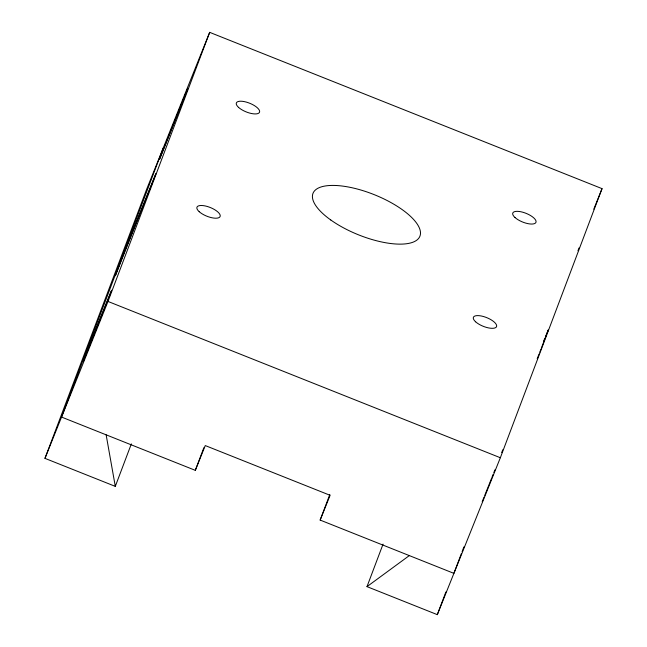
<?xml version="1.0" encoding="UTF-8"?>
<svg xmlns="http://www.w3.org/2000/svg" width="647" height="647" viewBox="0 0 647 647"><rect width="100%" height="100%" fill="white"/><g stroke="black" fill="none" stroke-linecap="round" stroke-linejoin="round"><path stroke-width="0.97" d="M131.349 443.882L115.295 486.374L44.966 458.359L146.651 189.264L209.685 32.35L602.034 188.641L500.349 457.736L437.315 614.65L366.995 586.635L383.048 544.143M163.238 147.969L61.554 417.064L195.313 470.345L205.261 445.573L330.099 495.303L320.152 520.075L453.903 573.355L461.4 553.533M44.966 458.359L108 301.445L209.685 32.35M195.313 470.345L203.87 447.684M320.152 520.075L329.784 494.583M437.315 614.65L445.88 591.989M462.112 551.64L463.899 546.917M541.24 348.49L546.133 335.542M547.176 332.768L548.227 329.994L545.567 336.497M577.957 250.745L579.016 247.979M501.7 452.56L502.759 449.794M492.076 477.041L493.135 474.348M493.847 472.553L494.915 469.859M537.204 358.689L539.048 354.055M539.784 352.203L540.892 349.42M488.736 485.428L491.704 477.979M484.757 495.367L488.364 486.358M593.792 209.159L602.034 188.641M482.217 501.66L484.029 497.163M543.666 341.147L544.806 338.357M366.995 586.635L409.316 555.595M108 301.445L500.349 457.736M106.14 434.824L115.295 486.374M84.215 358.648L83.35 361.01L111.624 290.228L84.215 358.648M160.48 156.833L159.615 159.186L187.881 88.404L160.48 156.833M122.695 256.293L115.36 275.711L155.878 173.703L122.695 256.293M330.771 219.98A57.591 21.569 21.9 0 0 419.45 237.182A57.591 21.569 21.9 0 0 349.154 187.153A57.591 21.569 21.9 0 0 330.771 219.98M199.211 211.706A12.479 4.675 21.9 0 0 219.333 217.424A12.479 4.675 21.9 0 0 207.072 206.409A12.479 4.675 21.9 0 0 199.211 211.706M475.61 321.794A12.479 4.675 21.9 0 0 495.739 327.56A12.479 4.675 21.9 0 0 483.568 316.545A12.479 4.675 21.9 0 0 475.61 321.794M238.581 107.402A12.479 4.675 21.9 0 0 258.711 113.168A12.479 4.675 21.9 0 0 246.539 102.153A12.479 4.675 21.9 0 0 238.581 107.402M515.004 217.521A12.479 4.675 21.9 0 0 535.142 223.288A12.479 4.675 21.9 0 0 522.97 212.273A12.479 4.675 21.9 0 0 515.004 217.521"/></g></svg>
